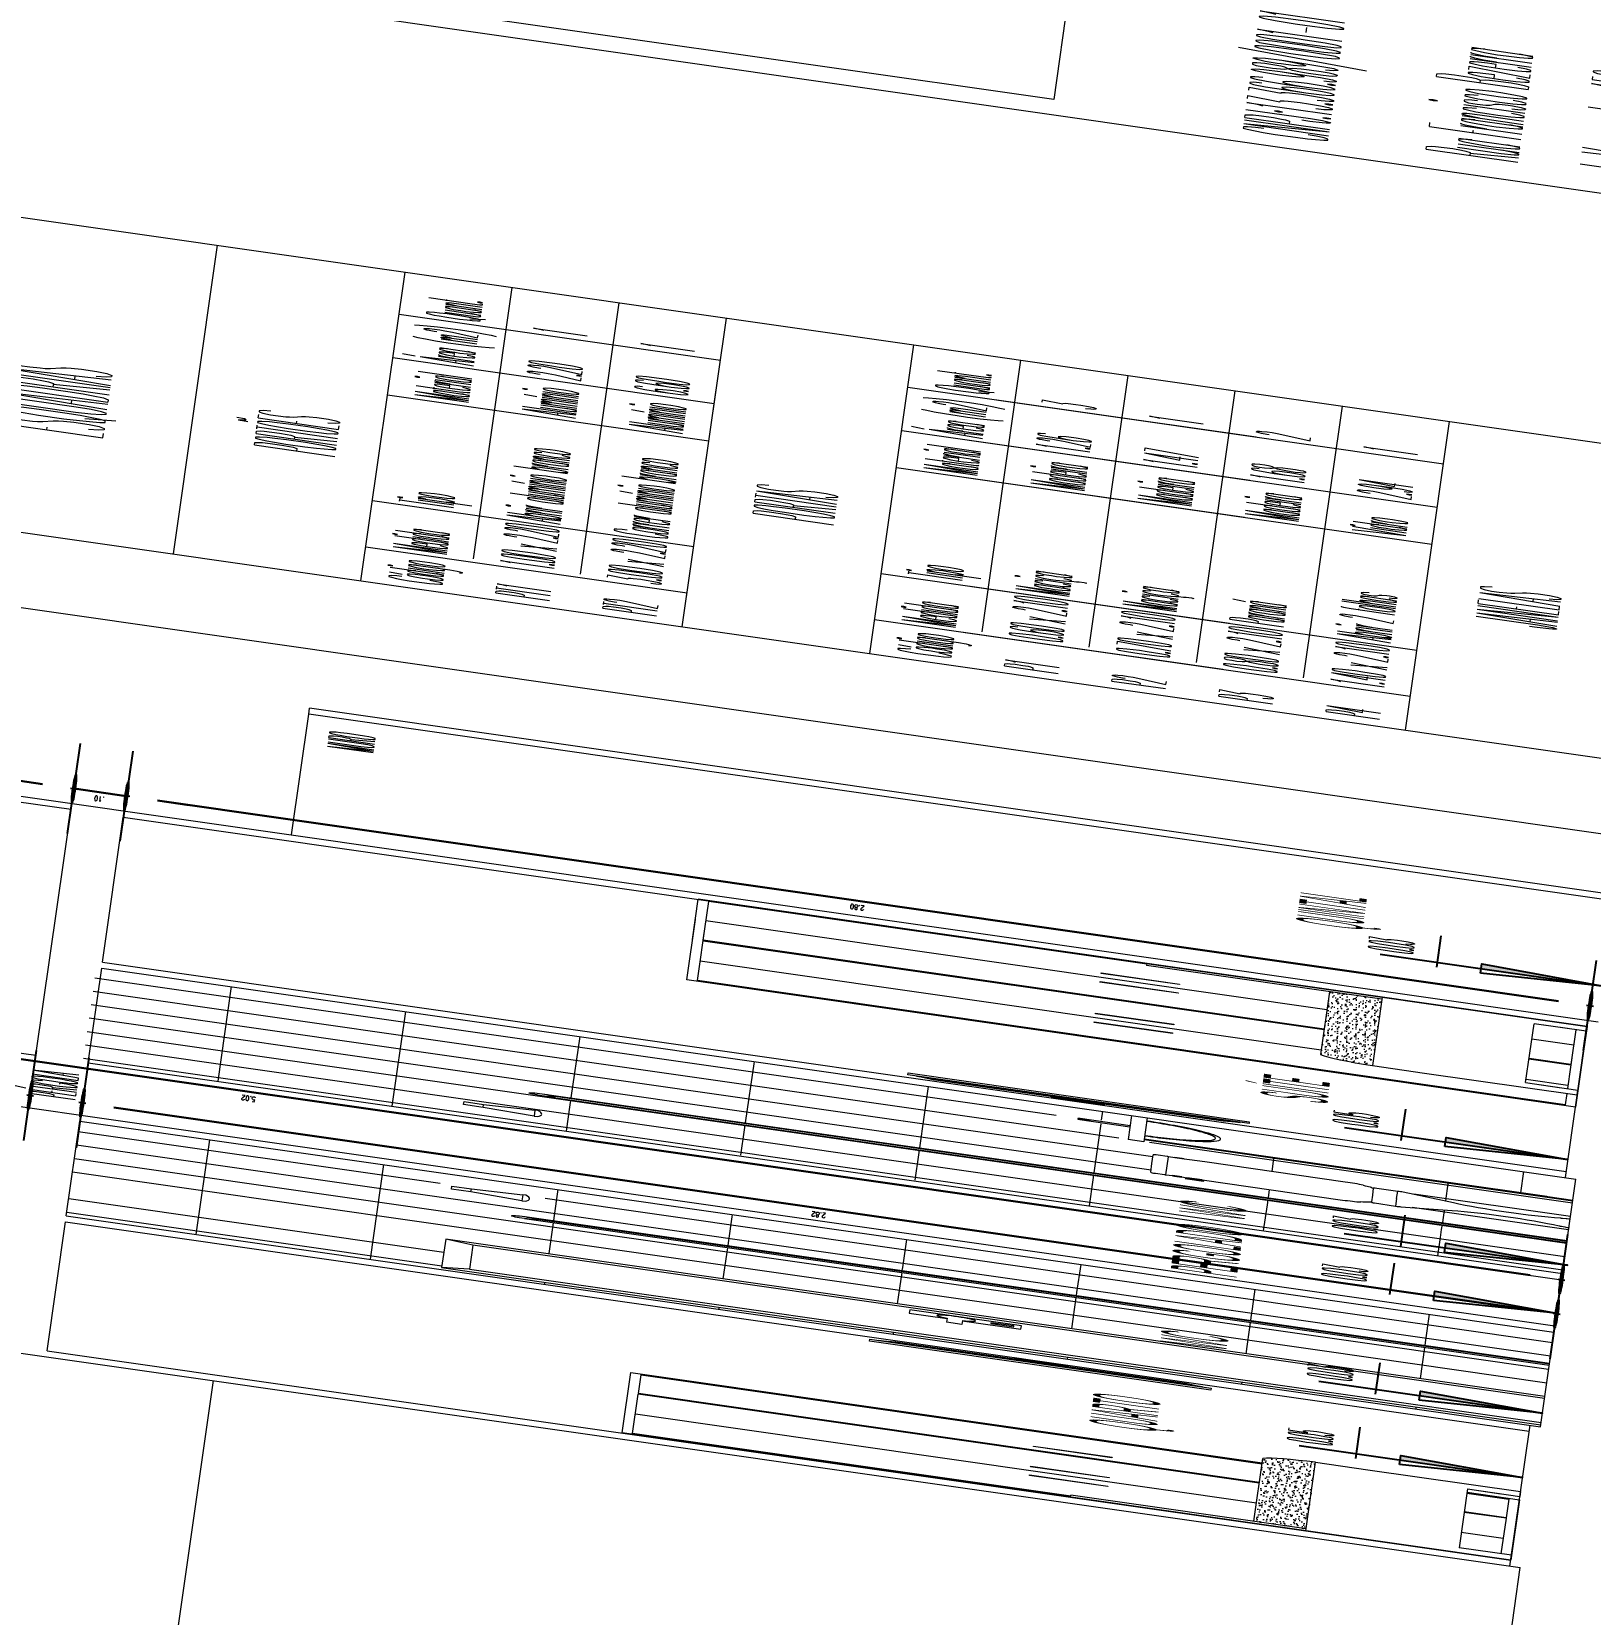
# Model space of a CAD drawing. Header units: millimetres. Extents: x -361192058 to 101130107379, y -14071650034 to 19218552450.
# Drawn here: x -130175.7 to -130000.3, y 45014.9 to 45192.9 of the extents above; entities that cross this region are included whole.
import ezdxf
from ezdxf.enums import TextEntityAlignment as Align

# ---------------------------------------------------------------- set-up
doc = ezdxf.new("R2010")
doc.units = ezdxf.units.MM
doc.header["$LTSCALE"] = 0.5
doc.linetypes.add('HIDDEN2', pattern=[0.1875, 0.125, -0.0625])
for name, color, linetype in [('02', 2, 'Continuous'), ('BANHO', 7, 'Continuous'), ('CERC02', 3, 'Continuous'), ('DIVERSOS', 4, 'Continuous'), ('HACH', 8, 'Continuous'), ('LEGENDAS', 5, 'Continuous'), ('parede', 2, 'Continuous'), ('PISO', 8, 'Continuous'), ('texto pequeno', 3, 'Continuous'), ('TEXTO2', 3, 'Continuous'), ('TXT_0', 7, 'Continuous'), ('TXT_1', 3, 'Continuous')]:
    doc.layers.add(name, color=color, linetype=linetype)
doc.styles.add('ADITIVOCAD', font='ROMANS.shx')
doc.styles.add('ROMAND', font='romand', dxfattribs={"height": 0.3})
doc.styles.add('ROMANS', font='romans', dxfattribs={"height": 0.1})
doc.styles.add('SANSSERIF', font='sas_____.pfb', dxfattribs={"height": 1})
doc.styles.get("Standard").update_dxf_attribs({"font": 'txt.shx', "height": 0.12})
doc.dimstyles.new('ESCALA50', dxfattribs={"dimtxt": 0.1, "dimasz": 0.06, "dimexe": 0.18, "dimexo": 0.06, "dimgap": 0.1, "dimtad": 1, "dimzin": 4, "dimdsep": 46, "dimtxsty": 'Standard', "dimblk1": 'BOLA', "dimblk2": 'BOLA', "dimsah": 1, "dimcen": -0.06, "dimse1": 1, "dimse2": 1, "dimclrd": 7, "dimclrt": 3, "dimadec": 0, "dimazin": 0, "dimtfac": 1, "dimtix": 1, "dimtmove": 0, "dimatfit": 3, "dimldrblk": 'BOLA', "dimfxl": 0, "dimtolj": 1, "dimtzin": 4, "dimarcsym": 0})
picture_1 = doc.add_image_def('image2.jpg', size_in_pixel=(290, 928))
picture_2 = doc.add_image_def('image1.jpg', size_in_pixel=(700, 700))

# ---------------------------------------------------------------- blocks, each defined once
blk = doc.blocks.new('Adc_nivelelev')
blk.add_hatch(color=256).paths.add_polyline_path([(0, 0), (0.1307, 0.2715), (0, 0.2715)])
for p, q in [((0, 0.4955), (0, 0)), ((-0.1376, 0.3683), (0.76, 0.3683))]:
    blk.add_line(p, q)
blk.add_lwpolyline([(-0.1307, 0.2715), (0.1307, 0.2715), (0, 0)], close=True)
at = {"flags": 8}
blk.add_attdef('NIVEL', (0.1106, 0.4235), '', height=0.1, dxfattribs=at)
blk = doc.blocks.new('BOLA')
for p, q in [((0, -1.435), (0, 1.435)), ((-1.435, 0), (1.435, 0))]:
    blk.add_line(p, q)
blk.add_circle((0, 0), 0.452)
blk = doc.blocks.new('*D1857')
at = {"layer": 'Defpoints', "color": 0, "lineweight": 30, "transparency": 16777216}
for p in [(5067.9825, 2358.9643), (5067.9825, 2358.9643), (5067.9825, 2353.9143)]:
    blk.add_point(p, dxfattribs=at)
at = {"layer": 'DIVERSOS', "color": 7, "lineweight": -2, "transparency": 16777216}
blk.add_line((5067.9825, 2353.9743), (5067.9825, 2358.9043), dxfattribs=at)
at = {"layer": 'DIVERSOS', "color": 7, "lineweight": -2, "transparency": 16777216, "xscale": 0.06, "yscale": 0.06, "zscale": 0.06}
for p, rotation in [((5067.9825, 2358.9643), 90), ((5067.9825, 2353.9143), 270)]:
    blk.add_blockref('BOLA', p, dxfattribs=dict(at, rotation=rotation))
at = {"layer": 'DIVERSOS', "color": 3, "lineweight": 18, "transparency": 16777216, "insert": (5067.8225, 2356.4393), "char_height": 0.12, "attachment_point": 5, "rotation": 90}
blk.add_mtext('\\A1;5.05', dxfattribs=at)
blk = doc.blocks.new('*D1858')
at = {"layer": '02', "color": 7, "lineweight": -2, "transparency": 16777216}
blk.add_line((5091.9656, 2354.0243), (5091.9656, 2356.7043), dxfattribs=at)
at = {"layer": 'Defpoints', "color": 0, "lineweight": 30, "transparency": 16777216}
for p in [(5091.5951, 2356.7643), (5091.9656, 2356.7643), (5091.5951, 2353.9643)]:
    blk.add_point(p, dxfattribs=at)
at = {"layer": '02', "color": 7, "lineweight": -2, "transparency": 16777216, "xscale": 0.06, "yscale": 0.06, "zscale": 0.06}
for p, rotation in [((5091.9656, 2356.7643), 90), ((5091.9656, 2353.9643), 270)]:
    blk.add_blockref('BOLA', p, dxfattribs=dict(at, rotation=rotation))
at = {"layer": '02', "color": 3, "transparency": 16777216, "insert": (5091.8056, 2355.3643), "char_height": 0.12, "attachment_point": 5, "rotation": 90}
blk.add_mtext('\\A1;2.80', dxfattribs=at)
blk = doc.blocks.new('*D1859')
at = {"layer": '02', "color": 7, "lineweight": -2, "transparency": 16777216}
for p, q in [((5091.9656, 2356.9243), (5091.9656, 2356.9843)), ((5091.9656, 2356.8643), (5091.9656, 2356.7643)), ((5091.9656, 2356.7043), (5091.9656, 2356.6443))]:
    blk.add_line(p, q, dxfattribs=at)
at = {"layer": 'Defpoints', "color": 0, "lineweight": 30, "transparency": 16777216}
for p in [(5091.4451, 2356.8643), (5091.4451, 2356.7643), (5091.9656, 2356.7643)]:
    blk.add_point(p, dxfattribs=at)
at = {"layer": '02', "color": 7, "lineweight": -2, "transparency": 16777216, "xscale": 0.06, "yscale": 0.06, "zscale": 0.06}
for p, rotation in [((5091.9656, 2356.8643), 270), ((5091.9656, 2356.7643), 90)]:
    blk.add_blockref('BOLA', p, dxfattribs=dict(at, rotation=rotation))
at = {"layer": '02', "color": 3, "transparency": 16777216, "insert": (5091.8056, 2356.8143), "char_height": 0.12, "attachment_point": 5, "rotation": 90}
blk.add_mtext('\\A1;.10', dxfattribs=at)
blk = doc.blocks.new('*D1860')
at = {"layer": '02', "color": 7, "lineweight": -2, "transparency": 16777216}
blk.add_line((5084.348, 2356.9243), (5084.348, 2357.6043), dxfattribs=at)
at = {"layer": 'Defpoints', "color": 0, "lineweight": 30, "transparency": 16777216}
for p in [(5083.8951, 2357.6643), (5084.348, 2357.6643), (5083.8951, 2356.8643)]:
    blk.add_point(p, dxfattribs=at)
at = {"layer": '02', "color": 7, "lineweight": -2, "transparency": 16777216, "xscale": 0.06, "yscale": 0.06, "zscale": 0.06}
for p, rotation in [((5084.348, 2357.6643), 90), ((5084.348, 2356.8643), 270)]:
    blk.add_blockref('BOLA', p, dxfattribs=dict(at, rotation=rotation))
at = {"layer": '02', "color": 3, "transparency": 16777216, "insert": (5084.188, 2357.2643), "char_height": 0.12, "attachment_point": 5, "rotation": 90}
blk.add_mtext('\\A1;.80', dxfattribs=at)
blk = doc.blocks.new('*D1862')
at = {"layer": '02', "color": 7, "lineweight": -2, "transparency": 16777216}
blk.add_line((5084.348, 2354.0043), (5084.348, 2356.7043), dxfattribs=at)
at = {"layer": 'Defpoints', "color": 0, "lineweight": 30, "transparency": 16777216}
for p in [(5084.0451, 2356.7643), (5084.348, 2356.7643), (5084.0451, 2353.9443)]:
    blk.add_point(p, dxfattribs=at)
at = {"layer": '02', "color": 7, "lineweight": -2, "transparency": 16777216, "xscale": 0.06, "yscale": 0.06, "zscale": 0.06}
for p, rotation in [((5084.348, 2356.7643), 90), ((5084.348, 2353.9443), 270)]:
    blk.add_blockref('BOLA', p, dxfattribs=dict(at, rotation=rotation))
at = {"layer": '02', "color": 3, "transparency": 16777216, "insert": (5084.188, 2355.3543), "char_height": 0.12, "attachment_point": 5, "rotation": 90}
blk.add_mtext('\\A1;2.82', dxfattribs=at)
blk = doc.blocks.new('*D1863')
at = {"layer": '02', "color": 7, "lineweight": -2, "transparency": 16777216}
blk.add_line((5085.1951, 2358.9043), (5085.1951, 2354.0043), dxfattribs=at)
at = {"layer": 'Defpoints', "color": 0, "lineweight": 30, "transparency": 16777216}
for p in [(5085.1951, 2358.9643), (5085.1951, 2353.9443), (5085.1951, 2353.9443)]:
    blk.add_point(p, dxfattribs=at)
at = {"layer": '02', "color": 7, "lineweight": -2, "transparency": 16777216, "xscale": 0.06, "yscale": 0.06, "zscale": 0.06}
for p, rotation in [((5085.1951, 2358.9643), 90), ((5085.1951, 2353.9443), 270)]:
    blk.add_blockref('BOLA', p, dxfattribs=dict(at, rotation=rotation))
at = {"layer": '02', "color": 3, "transparency": 16777216, "insert": (5085.0351, 2356.4543), "char_height": 0.12, "attachment_point": 5, "rotation": 90}
blk.add_mtext('\\A1;5.02', dxfattribs=at)
blk = doc.blocks.new('APROVADO QUADRA 21.2 MBVII')
at = {"layer": 'BANHO', "lineweight": 18}
h = blk.add_hatch(dxfattribs=at)
h.set_pattern_fill('AR-SAND', color=256, scale=0.0035, style=0)
h.set_pattern_definition([(142.5, (6547.17054, 1087.18974), (0.00560011, 0.171294633), [0, -0.135128, 0, -0.15113, 0, -0.1444625]), (172.5, (6547.17054, 1087.18974), (-0.15733315, 0.250888785), [0, -0.072898, 0, -0.121793, 0, -0.0466725]), (212.5, (6547.27989, 1087.18974), (-0.27684733, 0.000503015), [0, -0.04445, 0, -0.16002, 0, -0.208915]), (222.5, (6547.27989, 1087.18974), (-0.267244758, 0.078025263), [0, -0.022225, 0, -0.104902, 0, -0.120015])])
h.paths.add_polyline_path([(5078.2451, 2354.4562), (5079.8072, 2354.4562, -0.256701), (5079.8951, 2354.3562), (5078.2451, 2354.3562)])
h = blk.add_hatch(dxfattribs=at)
h.set_pattern_fill('AR-SAND', color=256, scale=0.0035, style=0)
h.set_pattern_definition([(37.5, (3622.46963, 1087.18974), (-0.00560011, 0.171294633), [0, -0.135128, 0, -0.15113, 0, -0.1444625]), (7.5, (3622.46963, 1087.18974), (0.15733315, 0.250888785), [0, -0.072898, 0, -0.121793, 0, -0.0466725]), (327.5, (3622.36028, 1087.18974), (0.27684733, 0.000503015), [0, -0.04445, 0, -0.16002, 0, -0.208915]), (317.5, (3622.36028, 1087.18974), (0.267244758, 0.078025263), [0, -0.022225, 0, -0.104902, 0, -0.120015])])
h.paths.add_polyline_path([(5091.3951, 2354.4562), (5089.833, 2354.4562, 0.256701), (5089.7451, 2354.3562), (5091.3951, 2354.3562)])
at = {"lineweight": 18}
for p, q in [((5098.945, 2356.1773), (5105.6857, 2356.1773)), ((5081.5926, 2356.0468), (5081.5926, 2353.9443)), ((5082.2976, 2356.0468), (5081.5926, 2356.0468)), ((5081.6451, 2355.9943), (5081.5926, 2356.0468)), ((5082.2451, 2355.9943), (5082.2976, 2356.0468)), ((5082.2976, 2353.9443), (5082.2976, 2356.0468)), ((5081.6451, 2355.9943), (5081.6451, 2353.9443)), ((5082.2451, 2355.9943), (5081.6451, 2355.9943)), ((5082.2451, 2353.9443), (5082.2451, 2355.9943)), ((5098.945, 2355.9723), (5105.6857, 2355.9723)), ((5083.0701, 2355.9048), (5083.0701, 2353.9443)), ((5083.1201, 2355.9048), (5083.1201, 2353.9443)), ((5086.1201, 2355.9048), (5086.1201, 2353.9443)), ((5086.1701, 2355.9048), (5086.1701, 2353.9443)), ((5083.0951, 2353.9443), (5083.0951, 2355.88)), ((5086.1451, 2353.9443), (5086.1451, 2355.88)), ((5081.2869, 2354.5722), (5081.2869, 2355.2248)), ((5081.2869, 2355.2248), (5081.3363, 2355.2248)), ((5081.3363, 2355.2248), (5081.3363, 2354.5722)), ((5087.9039, 2354.5718), (5087.9039, 2355.2244)), ((5087.9039, 2355.2244), (5087.9533, 2355.2244)), ((5087.9533, 2355.2244), (5087.9533, 2354.5718)), ((5081.3363, 2354.5887), (5081.3363, 2355.2078)), ((5081.3363, 2355.2078), (5081.3674, 2355.1754)), ((5087.8727, 2355.1754), (5087.9039, 2355.2078)), ((5087.9039, 2355.2078), (5087.9039, 2354.5887)), ((5098.945, 2355.2039), (5105.6857, 2355.2039)), ((5081.3674, 2355.1754), (5081.3674, 2354.6212)), ((5087.8727, 2354.6212), (5087.8727, 2355.1754)), ((5082.1196, 2355.0856), (5082.0192, 2355.0856)), ((5082.0192, 2355.0565), (5082.0192, 2355.0856)), ((5082.1174, 2355.0565), (5082.0192, 2355.0565)), ((5098.945, 2354.999), (5105.6857, 2354.999)), ((5081.3674, 2354.8481), (5081.3674, 2354.9485)), ((5081.3674, 2354.9485), (5081.3951, 2354.9485)), ((5081.3951, 2354.9485), (5081.3951, 2354.8481)), ((5087.8451, 2354.8481), (5087.8451, 2354.9485)), ((5087.8451, 2354.9485), (5087.8727, 2354.9485)), ((5087.8727, 2354.9485), (5087.8727, 2354.8481)), ((5081.3951, 2354.8481), (5081.3674, 2354.8481)), ((5087.8727, 2354.8481), (5087.8451, 2354.8481)), ((5098.945, 2354.7941), (5105.6857, 2354.7941)), ((5081.3674, 2354.6212), (5081.3363, 2354.5887)), ((5087.9039, 2354.5887), (5087.8727, 2354.6212)), ((5098.945, 2354.5891), (5105.6857, 2354.5891)), ((5081.3363, 2354.5722), (5081.2869, 2354.5722)), ((5087.9533, 2354.5718), (5087.9039, 2354.5718))]:
    blk.add_line(p, q, dxfattribs=at)
blk.add_lwpolyline([(5082.1099, 2355.0565), (5082.1099, 2354.9443), (5082.1959, 2354.9443), (5082.1959, 2355.1581), (5082.1099, 2355.1581), (5082.1099, 2355.0856)], dxfattribs=at)
blk.add_lwpolyline([(5082.1436, 2354.9585), (5082.1628, 2354.9585), (5082.1628, 2355.0022), (5082.1436, 2355.0022)], close=True, dxfattribs=at)
for centre in [(5083.0951, 2355.9048), (5086.1451, 2355.9048)]:
    blk.add_circle(centre, 0.0249, dxfattribs=at)
blk.add_arc((5082.1523, 2355.0686), 0.0369, 199.161, 152.4759, dxfattribs=at)
at = {"layer": '02', "lineweight": 18}
blk.add_line((5111.7738, 2371.8085), (5111.7738, 2351.2457), dxfattribs=at)
blk.add_lwpolyline([(5065.1988, 2351.2457), (5096.1775, 2351.2457), (5096.1775, 2360.493), (5065.1988, 2360.493)], close=True, dxfattribs=at)
at = {"layer": 'BANHO', "lineweight": 18}
for p, q in [((5083.5328, 2356.0121), (5083.5328, 2356.0493)), ((5083.5328, 2356.0493), (5083.6073, 2356.0493)), ((5083.6073, 2356.0493), (5083.6073, 2356.0121)), ((5085.6328, 2356.0121), (5085.6328, 2356.0493)), ((5085.6328, 2356.0493), (5085.7073, 2356.0493)), ((5085.7073, 2356.0493), (5085.7073, 2356.0121)), ((5083.4956, 2355.9142), (5083.5328, 2356.0121)), ((5083.5328, 2356.0121), (5083.6073, 2356.0121)), ((5083.6073, 2356.0121), (5083.6446, 2355.9142)), ((5085.5956, 2355.9142), (5085.6328, 2356.0121)), ((5085.6328, 2356.0121), (5085.7073, 2356.0121)), ((5085.7073, 2356.0121), (5085.7446, 2355.9142)), ((5083.6446, 2355.9142), (5083.4956, 2355.9142)), ((5083.4956, 2355.9142), (5083.4956, 2355.9083)), ((5083.6446, 2355.9083), (5083.6446, 2355.9142)), ((5085.7446, 2355.9142), (5085.5956, 2355.9142)), ((5085.5956, 2355.9142), (5085.5956, 2355.9083)), ((5085.7446, 2355.9083), (5085.7446, 2355.9142)), ((5078.1951, 2353.9643), (5078.1951, 2355.6643)), ((5078.1951, 2355.6643), (5079.6951, 2355.6643)), ((5079.6951, 2355.6643), (5079.6951, 2354.4562)), ((5089.4451, 2353.9643), (5089.4451, 2355.6643)), ((5089.4451, 2355.6643), (5090.9451, 2355.6643)), ((5090.4451, 2355.6643), (5091.4451, 2355.6643)), ((5091.4451, 2353.9643), (5091.4451, 2355.6643)), ((5078.2151, 2354.8062), (5078.2151, 2355.6443)), ((5078.2151, 2355.6443), (5079.1951, 2355.6443)), ((5078.6951, 2354.4562), (5078.6951, 2355.6443)), ((5079.1951, 2354.4562), (5079.1951, 2355.6443)), ((5079.2101, 2355.6443), (5079.6751, 2355.6443)), ((5079.2101, 2354.4562), (5079.2101, 2355.6443)), ((5079.6751, 2355.6443), (5079.6751, 2354.4562)), ((5089.4651, 2353.9843), (5089.4651, 2355.6443)), ((5089.4651, 2355.6443), (5090.9251, 2355.6443)), ((5089.9451, 2354.4562), (5089.9451, 2355.6443)), ((5090.4451, 2354.4562), (5090.4451, 2355.6443)), ((5090.4651, 2354.4562), (5090.4651, 2355.6443)), ((5090.4651, 2355.6443), (5091.4251, 2355.6443)), ((5090.9451, 2354.4562), (5090.9451, 2355.6443)), ((5091.4251, 2354.8062), (5091.4251, 2355.6443)), ((5078.5801, 2354.7393), (5078.5801, 2354.8893)), ((5078.5801, 2354.8893), (5078.5951, 2354.8893)), ((5078.5951, 2354.8893), (5078.5951, 2354.7393)), ((5078.7951, 2354.7393), (5078.7951, 2354.8893)), ((5078.7951, 2354.8893), (5078.8101, 2354.8893)), ((5078.8101, 2354.8893), (5078.8101, 2354.7393)), ((5079.2951, 2354.7393), (5079.2951, 2354.8893)), ((5079.2951, 2354.8893), (5079.3101, 2354.8893)), ((5079.3101, 2354.8893), (5079.3101, 2354.7393)), ((5087.4154, 2354.8899), (5087.4154, 2354.7943)), ((5087.4358, 2354.8939), (5087.4198, 2354.8939)), ((5087.4403, 2354.7943), (5087.4403, 2354.8899)), ((5089.8301, 2354.7393), (5089.8301, 2354.8893)), ((5089.8301, 2354.8893), (5089.8451, 2354.8893)), ((5089.8451, 2354.8893), (5089.8451, 2354.7393)), ((5090.0451, 2354.7393), (5090.0451, 2354.8893)), ((5090.0451, 2354.8893), (5090.0601, 2354.8893)), ((5090.0601, 2354.8893), (5090.0601, 2354.7393)), ((5090.8301, 2354.7393), (5090.8301, 2354.8893)), ((5090.8301, 2354.8893), (5090.8451, 2354.8893)), ((5090.8451, 2354.8893), (5090.8451, 2354.7393)), ((5091.0451, 2354.7393), (5091.0451, 2354.8893)), ((5091.0451, 2354.8893), (5091.0601, 2354.8893)), ((5091.0601, 2354.8893), (5091.0601, 2354.7393)), ((5078.1951, 2354.3562), (5078.1951, 2354.8062)), ((5078.1951, 2354.8062), (5078.2451, 2354.8062)), ((5078.2451, 2354.3562), (5078.2451, 2354.8062)), ((5087.0951, 2354.7643), (5087.0951, 2354.7943)), ((5087.6951, 2354.7943), (5087.0951, 2354.7943)), ((5087.4154, 2354.7943), (5087.4403, 2354.7943)), ((5091.3951, 2354.3562), (5091.3951, 2354.8062)), ((5091.4451, 2354.8062), (5091.3951, 2354.8062)), ((5091.4451, 2354.3562), (5091.4451, 2354.8062)), ((5087.6951, 2354.7643), (5087.0951, 2354.7643)), ((5087.1451, 2353.9443), (5087.1451, 2354.7643)), ((5087.1651, 2353.9943), (5087.1651, 2354.7643)), ((5078.5951, 2354.7393), (5078.5801, 2354.7393)), ((5078.8101, 2354.7393), (5078.7951, 2354.7393)), ((5079.3101, 2354.7393), (5079.2951, 2354.7393)), ((5089.8451, 2354.7393), (5089.8301, 2354.7393)), ((5090.0601, 2354.7393), (5090.0451, 2354.7393)), ((5090.8451, 2354.7393), (5090.8301, 2354.7393)), ((5091.0601, 2354.7393), (5091.0451, 2354.7393)), ((5078.2451, 2354.4562), (5079.8072, 2354.4562)), ((5091.3951, 2354.4562), (5089.833, 2354.4562)), ((5078.1951, 2353.9643), (5078.1951, 2354.3562)), ((5078.1951, 2354.3562), (5079.8951, 2354.3562)), ((5079.8951, 2354.3562), (5079.8951, 2354.2562)), ((5091.4451, 2354.3562), (5089.7451, 2354.3562)), ((5089.7451, 2354.3562), (5089.7451, 2354.2562)), ((5091.4451, 2353.9643), (5091.4451, 2354.3562)), ((5079.8951, 2354.2562), (5079.8951, 2353.9643)), ((5089.7451, 2354.2562), (5089.7451, 2353.9643)), ((5078.3151, 2353.9643), (5078.3151, 2354.0643)), ((5078.3151, 2354.0004), (5078.3151, 2354.0643)), ((5079.7751, 2354.0643), (5078.3151, 2354.0643)), ((5078.6951, 2353.9843), (5078.6951, 2354.0643)), ((5079.1951, 2353.9843), (5079.1951, 2354.0643)), ((5079.2101, 2353.9843), (5079.2101, 2354.0643)), ((5079.6751, 2354.0643), (5079.6751, 2353.9843)), ((5079.6951, 2354.0643), (5079.6951, 2353.9643)), ((5079.7751, 2354.0643), (5079.7751, 2354.0004)), ((5079.7751, 2354.0643), (5079.7751, 2353.9643)), ((5087.6951, 2354.0443), (5087.1651, 2354.0443)), ((5087.1651, 2353.9443), (5087.1651, 2354.0443)), ((5089.8651, 2354.0643), (5089.8651, 2354.0004)), ((5089.8651, 2354.0643), (5089.8651, 2353.9643)), ((5089.8651, 2354.0643), (5091.3251, 2354.0643)), ((5089.9451, 2353.9843), (5089.9451, 2354.0643)), ((5090.4451, 2353.9843), (5090.4451, 2354.0643)), ((5090.4651, 2353.9843), (5090.4651, 2354.0643)), ((5090.9451, 2353.9843), (5090.9451, 2354.0643)), ((5091.3251, 2353.9643), (5091.3251, 2354.0643)), ((5091.3251, 2354.0004), (5091.3251, 2354.0643)), ((5079.1951, 2353.9843), (5078.3151, 2353.9843)), ((5079.6751, 2353.9843), (5079.2101, 2353.9843)), ((5089.7451, 2353.9843), (5089.4651, 2353.9843)), ((5090.9251, 2353.9843), (5089.8651, 2353.9843)), ((5091.3251, 2353.9843), (5090.4651, 2353.9843)), ((5079.6951, 2353.9643), (5078.1951, 2353.9643)), ((5078.3151, 2353.9643), (5078.1951, 2353.9643)), ((5079.8951, 2353.9643), (5079.7751, 2353.9643)), ((5079.8951, 2353.9643), (5079.8951, 2353.9643)), ((5090.9451, 2353.9643), (5089.4451, 2353.9643)), ((5089.7451, 2353.9643), (5089.8651, 2353.9643)), ((5089.7451, 2353.9643), (5089.7451, 2353.9643)), ((5091.4451, 2353.9643), (5090.4451, 2353.9643)), ((5091.3251, 2353.9643), (5091.4451, 2353.9643)), ((5086.3065, 2353.9443), (5086.5083, 2353.9443))]:
    blk.add_line(p, q, dxfattribs=at)
blk.add_lwpolyline([(5087.4255, 2354.8735), (5087.4302, 2354.8735), (5087.4302, 2354.8698), (5087.4255, 2354.8698)], close=True, dxfattribs=at)
for points in [[(5087.2457, 2354.7643, 0.121669), (5087.2588, 2354.7112, 0.105266), (5087.2991, 2354.6629, 0.088159), (5087.3563, 2354.6323, 0.078977), (5087.4278, 2354.6209, 0.078977), (5087.4993, 2354.6323, 0.088159), (5087.5566, 2354.6629, 0.105266), (5087.5968, 2354.7112, 0.121669), (5087.6099, 2354.7643, 0.121669)], [(5087.2557, 2354.7643, 0.121669), (5087.2677, 2354.7159, 0.105266), (5087.3053, 2354.6707, 0.088159), (5087.3594, 2354.6418, 0.078977), (5087.4278, 2354.6309, 0.078977), (5087.4962, 2354.6418, 0.088159), (5087.5504, 2354.6707, 0.105266), (5087.5879, 2354.7159, 0.121669), (5087.5999, 2354.7643, 0.121669)]]:
    blk.add_lwpolyline(points, format="xyb", dxfattribs=at)
for points in [[(5086.3796, 2354.7431), (5086.3796, 2354.7431), (5086.376, 2354.7424), (5086.3732, 2354.7403), (5086.371, 2354.7374), (5086.3703, 2354.7338), (5086.3703, 2354.7166), (5086.3703, 2354.7166), (5086.3703, 2354.7159), (5086.371, 2354.7152), (5086.371, 2354.7145), (5086.3717, 2354.7138), (5086.3717, 2354.7016), (5086.3689, 2354.7016), (5086.3689, 2354.7016), (5086.3667, 2354.6973), (5086.366, 2354.693), (5086.3667, 2354.688), (5086.3689, 2354.6837), (5086.3717, 2354.6837), (5086.3717, 2354.6737), (5086.3589, 2354.6737), (5086.3589, 2354.6766), (5086.3445, 2354.6766), (5086.3445, 2354.6415), (5086.3589, 2354.6415), (5086.3589, 2354.6443), (5086.3717, 2354.6443), (5086.3717, 2354.3759), (5086.3717, 2354.3759), (5086.3725, 2354.3709), (5086.3732, 2354.3666), (5086.3746, 2354.3616), (5086.3768, 2354.3573), (5086.3789, 2354.353), (5086.3811, 2354.3487), (5086.3839, 2354.3451), (5086.3868, 2354.3415)], [(5086.3796, 2354.7431), (5086.5951, 2354.7431), (5086.8106, 2354.7431)], [(5086.8041, 2354.3415), (5086.8041, 2354.3415), (5086.807, 2354.3451), (5086.8098, 2354.3487), (5086.812, 2354.353), (5086.8141, 2354.3573), (5086.8156, 2354.3616), (5086.817, 2354.3666), (5086.8177, 2354.3709), (5086.8184, 2354.3759), (5086.8184, 2354.6443), (5086.8184, 2354.6737), (5086.8184, 2354.6837), (5086.822, 2354.6837), (5086.822, 2354.6837), (5086.8242, 2354.688), (5086.8249, 2354.693), (5086.8242, 2354.6973), (5086.822, 2354.7016), (5086.8184, 2354.7016), (5086.8184, 2354.7138), (5086.8184, 2354.7138), (5086.8191, 2354.7145), (5086.8199, 2354.7152), (5086.8206, 2354.7159), (5086.8206, 2354.7166), (5086.8206, 2354.7338), (5086.8206, 2354.7338), (5086.8199, 2354.7374), (5086.8177, 2354.7403), (5086.8148, 2354.7424), (5086.8106, 2354.7431)], [(5086.3717, 2354.7138), (5086.3717, 2354.7138), (5086.3725, 2354.7138), (5086.3725, 2354.7138), (5086.3725, 2354.7138), (5086.3732, 2354.7138), (5086.5951, 2354.7138), (5086.8177, 2354.7138), (5086.8177, 2354.7138), (5086.8177, 2354.7138), (5086.8184, 2354.7138), (5086.8184, 2354.7138), (5086.8184, 2354.7138)], [(5086.3589, 2354.6443), (5086.3589, 2354.6737)], [(5086.3689, 2354.6837), (5086.3689, 2354.7016)], [(5086.3717, 2354.6837), (5086.3717, 2354.7016)], [(5086.3717, 2354.6443), (5086.3717, 2354.6737)], [(5086.8184, 2354.6837), (5086.8184, 2354.7016)], [(5086.822, 2354.6837), (5086.822, 2354.7016)], [(5086.8041, 2354.3415), (5086.8041, 2354.3415), (5086.7998, 2354.3372), (5086.7955, 2354.3337), (5086.7905, 2354.3308), (5086.7855, 2354.3279), (5086.7805, 2354.3258), (5086.7755, 2354.3236), (5086.7697, 2354.3222), (5086.764, 2354.3215), (5086.5951, 2354.3215), (5086.4269, 2354.3215), (5086.4269, 2354.3215), (5086.4211, 2354.3222), (5086.4154, 2354.3236), (5086.4097, 2354.3258), (5086.4047, 2354.3279), (5086.3997, 2354.3308), (5086.3954, 2354.3337), (5086.3911, 2354.3372), (5086.3868, 2354.3415)], [(5086.4269, 2354.3215), (5086.4183, 2354.3215), (5086.4183, 2354.3215), (5086.4154, 2354.3208), (5086.414, 2354.3194), (5086.4118, 2354.3179), (5086.4111, 2354.3151), (5086.4075, 2354.275), (5086.4075, 2354.275), (5086.4075, 2354.2721), (5086.4083, 2354.27), (5086.409, 2354.2671), (5086.4097, 2354.2649), (5086.4963, 2354.1676), (5086.4963, 2354.1676), (5086.5063, 2354.1569), (5086.5149, 2354.1447), (5086.5221, 2354.1325), (5086.5278, 2354.1196), (5086.5328, 2354.1067), (5086.5357, 2354.0931), (5086.5378, 2354.0795), (5086.5385, 2354.0659), (5086.5378, 2354.0516), (5086.5364, 2354.038), (5086.5328, 2354.0244), (5086.5285, 2354.0115), (5086.5228, 2353.9987), (5086.5156, 2353.9858), (5086.5078, 2353.9743), (5086.4977, 2353.9629), (5086.4977, 2353.9629), (5086.497, 2353.9622), (5086.4963, 2353.9614), (5086.4949, 2353.96), (5086.4942, 2353.9586), (5086.4899, 2353.9521), (5086.4899, 2353.9521), (5086.4884, 2353.95), (5086.4891, 2353.9471), (5086.4913, 2353.945), (5086.4934, 2353.9443), (5086.4942, 2353.9443)], [(5086.764, 2354.3215), (5086.7726, 2354.3215), (5086.7726, 2354.3215), (5086.7755, 2354.3208), (5086.7776, 2354.3194), (5086.7791, 2354.3179), (5086.7798, 2354.3151), (5086.7826, 2354.275), (5086.7826, 2354.275), (5086.7826, 2354.2721), (5086.7826, 2354.27), (5086.7819, 2354.2671), (5086.7812, 2354.2649), (5086.6946, 2354.1676), (5086.6946, 2354.1676), (5086.6846, 2354.1569), (5086.676, 2354.1447), (5086.6688, 2354.1325), (5086.6631, 2354.1196), (5086.6581, 2354.1067), (5086.6552, 2354.0931), (5086.6531, 2354.0795), (5086.6524, 2354.0659), (5086.6524, 2354.0516), (5086.6545, 2354.038), (5086.6574, 2354.0244), (5086.6617, 2354.0115), (5086.6674, 2353.9987), (5086.6745, 2353.9858), (5086.6831, 2353.9743), (5086.6924, 2353.9629), (5086.6924, 2353.9629), (5086.6932, 2353.9622), (5086.6946, 2353.9614), (5086.6953, 2353.96), (5086.696, 2353.9586), (5086.701, 2353.9521), (5086.701, 2353.9521), (5086.7017, 2353.95), (5086.701, 2353.9471), (5086.6996, 2353.945), (5086.6967, 2353.9443), (5086.696, 2353.9443)], [(5086.5951, 2354.275), (5086.4075, 2354.275)], [(5086.5951, 2354.275), (5086.7826, 2354.275)]]:
    blk.add_lwpolyline(points, dxfattribs=at)
blk.add_circle((5087.4278, 2354.8814), 0.00798, dxfattribs=at)
for centre, radius, start, end in [((5083.5701, 2356.2522), 0.3519, 257.7761, 282.2239), ((5085.6701, 2356.2522), 0.3519, 257.7761, 282.2239), ((5087.4208, 2354.8883), 0.00566, 100.0244, 163.2357), ((5087.4348, 2354.8883), 0.00566, 16.7643, 79.9756), ((5079.7602, 2354.3262), 0.1382, 12.5281, 70.1161), ((5089.88, 2354.3262), 0.1382, 109.8839, 167.4719)]:
    blk.add_arc(centre, radius, start, end, dxfattribs=at)
at = {"layer": 'CERC02', "lineweight": 18}
for p, q in [((5098.0228, 2357.2531), (5098.0228, 2352.7961)), ((5098.0228, 2357.2531), (5098.0228, 2352.5912)), ((5105.6857, 2357.2531), (5105.6857, 2352.7961)), ((5105.6857, 2357.2531), (5105.6857, 2352.5912)), ((5098.0228, 2356.7408), (5105.6857, 2356.7408)), ((5098.0228, 2356.3822), (5105.6857, 2356.3822)), ((5098.0228, 2355.7674), (5105.6857, 2355.7674)), ((5098.0228, 2355.4088), (5105.6857, 2355.4088)), ((5098.0228, 2354.3842), (5105.6857, 2354.3842)), ((5098.0228, 2354.3842), (5105.6857, 2354.3842))]:
    blk.add_line(p, q, dxfattribs=at)
at = {"layer": 'DIVERSOS', "lineweight": 18}
blk.add_line((5087.4278, 2354.7943), (5087.4378, 2354.7943), dxfattribs=at)
at = {"layer": 'HACH', "lineweight": 18}
for p, q in [((5085.1951, 2356.7643), (5084.0451, 2356.7643)), ((5070.2451, 2356.4443), (5078.0451, 2356.4443)), ((5091.5951, 2356.4443), (5094.5951, 2356.4443))]:
    blk.add_line(p, q, dxfattribs=at)
at = {"layer": 'LEGENDAS', "lineweight": 18}
blk.add_line((5098.0228, 2355.7674), (5104.7636, 2355.7674), dxfattribs=at)
at = {"layer": 'parede', "lineweight": 18}
for p, q in [((5084.0451, 2358.9643), (5084.0451, 2356.7643)), ((5085.1951, 2358.9643), (5085.1951, 2356.7643)), ((5085.3451, 2358.9643), (5085.3451, 2356.8643)), ((5091.4451, 2356.8643), (5091.4451, 2357.1764)), ((5091.5951, 2357.1389), (5091.5951, 2353.9443)), ((5078.0451, 2357.0263), (5078.0451, 2353.9443)), ((5085.3451, 2356.8643), (5091.4451, 2356.8643)), ((5078.1951, 2356.7643), (5078.1951, 2353.9643)), ((5078.1951, 2356.7643), (5081.3951, 2356.7643)), ((5081.3951, 2356.7643), (5081.3951, 2353.9643)), ((5081.5451, 2356.7643), (5081.5451, 2353.9443)), ((5081.5451, 2356.7643), (5083.8951, 2356.7643)), ((5083.8951, 2356.7643), (5083.8951, 2353.9443)), ((5084.0451, 2356.7643), (5084.0451, 2353.9443)), ((5085.1951, 2356.7643), (5085.1951, 2353.9443)), ((5085.3451, 2356.7643), (5085.3451, 2353.9443)), ((5085.3451, 2356.7643), (5087.6951, 2356.7643)), ((5087.6951, 2356.7643), (5087.6951, 2353.9443)), ((5087.8451, 2356.7643), (5087.8451, 2353.9643)), ((5087.8451, 2356.7643), (5091.4451, 2356.7643)), ((5091.4451, 2356.7643), (5091.4451, 2353.9643)), ((5094.5951, 2353.9443), (5094.5951, 2356.4443)), ((5094.5951, 2356.4443), (5094.7451, 2356.4443)), ((5094.7451, 2353.9443), (5094.7451, 2356.4443)), ((5078.0451, 2353.9643), (5081.5451, 2353.9643)), ((5087.6951, 2353.9643), (5091.5951, 2353.9643)), ((5070.0951, 2353.9443), (5078.0451, 2353.9443)), ((5081.5451, 2353.9443), (5087.6951, 2353.9443))]:
    blk.add_line(p, q, dxfattribs=at)
at = {"layer": 'PISO', "lineweight": 18}
for p, q in [((5085.4288, 2355.7093), (5085.4288, 2356.7743)), ((5085.7622, 2353.9443), (5085.7622, 2356.7743)), ((5086.0956, 2355.5918), (5086.0956, 2356.7743)), ((5086.429, 2356.0968), (5086.429, 2356.7743)), ((5086.7623, 2355.5603), (5086.7623, 2356.7743)), ((5087.0957, 2356.0968), (5087.0957, 2356.7743)), ((5087.4291, 2354.9353), (5087.4291, 2356.7743)), ((5081.6288, 2356.0468), (5081.6288, 2356.7643)), ((5081.9622, 2356.0468), (5081.9622, 2356.7643)), ((5082.629, 2356.0968), (5082.629, 2356.7643)), ((5082.9623, 2355.5603), (5082.9623, 2356.7643)), ((5083.2957, 2356.0968), (5083.2957, 2356.7643)), ((5083.6291, 2356.0723), (5083.6291, 2356.7643)), ((5081.5451, 2356.5159), (5083.8951, 2356.5159)), ((5085.3451, 2356.5159), (5087.6951, 2356.5159)), ((5081.5451, 2356.1826), (5083.8951, 2356.1826)), ((5085.3451, 2356.1826), (5087.6951, 2356.1826)), ((5082.629, 2354.3741), (5082.629, 2356.0968)), ((5083.2957, 2354.5777), (5083.2957, 2356.0968)), ((5086.429, 2354.7431), (5086.429, 2356.0968)), ((5087.0957, 2354.8122), (5087.0957, 2356.0968)), ((5083.6291, 2353.9443), (5083.6291, 2355.8713)), ((5081.5451, 2355.8492), (5081.5926, 2355.8492)), ((5082.2956, 2355.8492), (5082.3101, 2355.8492)), ((5082.3101, 2355.8492), (5083.0701, 2355.8492)), ((5083.1201, 2355.8492), (5083.1951, 2355.8492)), ((5083.1951, 2355.8492), (5083.8951, 2355.8492)), ((5085.3451, 2355.8492), (5085.9951, 2355.8492)), ((5085.9951, 2355.8492), (5086.1101, 2355.8492)), ((5086.1101, 2355.8492), (5086.1201, 2355.8492)), ((5086.1701, 2355.8492), (5087.6951, 2355.8492)), ((5085.4288, 2353.9443), (5085.4288, 2355.7093)), ((5086.0956, 2354.3741), (5086.0956, 2355.5918)), ((5082.9623, 2354.2868), (5082.9623, 2355.5603)), ((5086.7623, 2354.7431), (5086.7623, 2355.5603)), ((5081.5451, 2355.5158), (5081.5648, 2355.5158)), ((5081.5648, 2355.5158), (5081.5926, 2355.5158)), ((5082.2956, 2355.5158), (5083.0701, 2355.5158)), ((5083.1201, 2355.5158), (5083.1951, 2355.5158)), ((5083.1951, 2355.5158), (5083.8951, 2355.5158)), ((5085.3648, 2355.5158), (5085.9951, 2355.5158)), ((5085.9951, 2355.5158), (5086.1201, 2355.5158)), ((5086.1701, 2355.5158), (5087.6951, 2355.5158)), ((5081.5451, 2355.1824), (5081.5648, 2355.1824)), ((5081.5648, 2355.1824), (5081.5926, 2355.1824)), ((5082.2956, 2355.1824), (5083.0701, 2355.1824)), ((5083.1201, 2355.1824), (5083.1951, 2355.1824)), ((5083.1951, 2355.1824), (5083.8951, 2355.1824)), ((5085.3648, 2355.1824), (5085.9951, 2355.1824)), ((5085.9951, 2355.1824), (5086.1201, 2355.1824)), ((5086.1701, 2355.1824), (5087.6951, 2355.1824)), ((5081.5451, 2354.8491), (5081.5926, 2354.8491)), ((5082.2956, 2354.8491), (5083.0701, 2354.8491)), ((5083.1201, 2354.8491), (5083.1951, 2354.8491)), ((5083.1951, 2354.8491), (5083.8951, 2354.8491)), ((5085.3451, 2354.8491), (5085.9951, 2354.8491)), ((5085.9951, 2354.8491), (5086.1201, 2354.8491)), ((5086.1701, 2354.8491), (5087.3833, 2354.8491)), ((5087.4766, 2354.8491), (5087.6951, 2354.8491)), ((5087.0957, 2354.5777), (5087.0957, 2354.7531)), ((5083.2957, 2353.9443), (5083.2957, 2354.5777)), ((5087.0957, 2353.9443), (5087.0957, 2354.5777)), ((5081.5451, 2354.5157), (5081.5926, 2354.5157)), ((5082.2956, 2354.5157), (5083.0701, 2354.5157)), ((5083.1201, 2354.5157), (5083.1951, 2354.5157)), ((5083.1951, 2354.5157), (5083.4124, 2354.5157)), ((5083.4124, 2354.5157), (5083.8951, 2354.5157)), ((5085.3451, 2354.5157), (5085.9951, 2354.5157)), ((5085.9951, 2354.5157), (5086.1201, 2354.5157)), ((5086.1701, 2354.5157), (5086.3717, 2354.5157)), ((5086.8184, 2354.5157), (5087.1451, 2354.5157)), ((5082.629, 2353.9443), (5082.629, 2354.3741)), ((5086.0956, 2353.9443), (5086.0956, 2354.3741)), ((5082.9623, 2353.9443), (5082.9623, 2354.2868)), ((5086.429, 2353.9443), (5086.429, 2354.2433)), ((5086.7623, 2353.9443), (5086.7623, 2354.2437)), ((5081.5451, 2354.1823), (5081.5926, 2354.1823)), ((5082.2956, 2354.1823), (5083.0701, 2354.1823)), ((5083.1201, 2354.1823), (5083.1951, 2354.1823)), ((5083.1951, 2354.1823), (5083.8951, 2354.1823)), ((5085.3451, 2354.1823), (5085.7973, 2354.1823)), ((5085.7973, 2354.1823), (5085.9951, 2354.1823)), ((5085.9951, 2354.1823), (5086.1201, 2354.1823)), ((5086.1701, 2354.1823), (5086.4832, 2354.1823)), ((5086.7077, 2354.1823), (5087.1451, 2354.1823))]:
    blk.add_line(p, q, dxfattribs=at)
at = {"layer": 'TXT_0', "lineweight": 18}
for p, q in [((5098.8681, 2356.3822), (5098.8681, 2355.7674)), ((5100.0122, 2356.3822), (5100.0122, 2355.7674)), ((5102.642, 2356.3822), (5102.642, 2355.7674)), ((5103.5641, 2356.3822), (5103.5641, 2355.7674)), ((5104.64, 2356.3822), (5104.64, 2355.7674)), ((5098.8681, 2355.4088), (5098.8681, 2354.3842)), ((5098.8681, 2355.4088), (5098.8681, 2354.7428)), ((5100.0122, 2355.4088), (5100.0122, 2354.3842)), ((5100.0122, 2355.4088), (5100.0122, 2354.7428)), ((5102.642, 2355.4088), (5102.642, 2354.3842)), ((5102.642, 2355.4088), (5102.642, 2354.7428)), ((5103.5641, 2355.4088), (5103.5641, 2354.3842)), ((5103.5641, 2355.4088), (5103.5641, 2354.7428)), ((5104.64, 2355.4088), (5104.64, 2354.3842)), ((5104.64, 2355.4088), (5104.64, 2354.7428))]:
    blk.add_line(p, q, dxfattribs=at)
ref = blk.add_blockref('Adc_nivelelev', (5080.2476, 2353.9643), dxfattribs=dict(at, xscale=0.8626357221426701, yscale=0.8626357221426701, zscale=0.8626357221426701))
ref.add_attrib('NIVEL', '0.05', (5080.343, 2354.3296), dxfattribs={"height": 0.08626, "flags": 8})
ref = blk.add_blockref('Adc_nivelelev', (5088.1428, 2353.9643), dxfattribs=dict(at, xscale=0.8626357221426701, yscale=0.8626357221426701, zscale=0.8626357221426701))
ref.add_attrib('NIVEL', '0.05', (5088.2382, 2354.3296), dxfattribs={"height": 0.08626, "flags": 8})
ref = blk.add_blockref('Adc_nivelelev', (5081.8829, 2353.9443), dxfattribs=dict(at, xscale=0.8626357221426701, yscale=0.8626357221426701, zscale=0.8626357221426701))
ref.add_attrib('NIVEL', '0.03', (5081.9783, 2354.3096), dxfattribs={"height": 0.08626, "flags": 8})
ref = blk.add_blockref('Adc_nivelelev', (5084.3596, 2353.9443), dxfattribs=dict(at, xscale=0.8626357221426701, yscale=0.8626357221426701, zscale=0.8626357221426701))
ref.add_attrib('NIVEL', '0.03', (5084.455, 2354.3096), dxfattribs={"height": 0.08626, "flags": 8})
ref = blk.add_blockref('Adc_nivelelev', (5085.5654, 2353.9369), dxfattribs=dict(at, xscale=0.8626357221426701, yscale=0.8626357221426701, zscale=0.8626357221426701))
ref.add_attrib('NIVEL', '0.03', (5085.6608, 2354.3023), dxfattribs={"height": 0.08626, "flags": 8})
ref = blk.add_blockref('Adc_nivelelev', (5092.4861, 2353.9443), dxfattribs=dict(at, xscale=0.8626357221426701, yscale=0.8626357221426701, zscale=0.8626357221426701))
ref.add_attrib('NIVEL', '0.03', (5092.5815, 2354.3096), dxfattribs={"height": 0.08626, "flags": 8})
at = {"color": 0, "lineweight": 13, "flags": 8}
for p in [(4700.7247, 2280.1125), (4699.5738, 2277.8964), (4702.3546, 2276.195), (4703.6722, 2274.085), (4699.8445, 2272.2194), (4703.0488, 2270.137), (4703.0877, 2267.9803), (4700.6523, 2261.5216), (4700.7007, 2257.1593)]:
    blk.add_attdef('NIVEL', p, '', height=0.075, dxfattribs=at)
for rotation, width, p in [(90, 0.8, (4700.8205, 2275.7521)), (270, 0.6, (4703.8437, 2274.9021)), (90, 0.8, (4701.5575, 2268.5021)), (180, 0.6, (4651.1817, 2236.1931))]:
    blk.add_attdef('$PORTA', text='', height=0.09, rotation=rotation, dxfattribs=dict(at, width=width)).set_placement(p, align=Align.MIDDLE)
for p in [(4654.176, 2240.463), (4648.499, 2240.1923), (4637.8012, 2239.3845), (4633.4388, 2239.3361), (4656.3921, 2239.3121), (4652.4746, 2237.6822), (4646.4166, 2236.988), (4644.2598, 2236.9491), (4650.3646, 2236.3646)]:
    blk.add_attdef('NIVEL', p, '', height=0.075, rotation=270, dxfattribs=at)
at = {"color": 0, "lineweight": 13, "width": 0.8, "flags": 8}
for p in [(4652.0317, 2239.2163), (4644.7817, 2238.4793)]:
    blk.add_attdef('$PORTA', text='', height=0.09, dxfattribs=at).set_placement(p, align=Align.MIDDLE)
at = {"layer": 'HACH', "lineweight": 18, "style": 'ADITIVOCAD'}
blk.add_text('MURO', height=0.08748, dxfattribs=at).set_placement((5093.8643, 2356.3129))
at = {"layer": 'texto pequeno', "lineweight": 18, "style": 'SANSSERIF'}
for s, p in [('QUARTO', (5080.0587, 2354.6642)), ('WC', (5082.3011, 2354.5537)), ('PERGOLADO', (5084.101, 2354.5537)), ('WC', (5085.5279, 2354.5537)), ('SUÍTE', (5088.6446, 2354.4311)), ('QUINTAL', (5092.9879, 2354.4111))]:
    blk.add_text(s, height=0.126, dxfattribs=at).set_placement(p)
at = {"layer": 'TEXTO2', "lineweight": 18, "ltscale": 0.4, "style": 'ADITIVOCAD'}
blk.add_text('PÉRGOLA', height=0.08748, dxfattribs=at).set_placement((5084.3837, 2356.7785))
at = {"layer": 'TEXTO2', "lineweight": 18, "style": 'ROMANS'}
blk.add_text('CNPJ:13.366.989/0001-01', height=0.161819, dxfattribs=at).set_placement((5112.0464, 2354.8495), align=Align.TOP_LEFT)
at = {"layer": 'TEXTO2', "lineweight": 18, "style": 'ROMAND'}
for s, p in [('Rua Francisco Bezerra', (5112.2037, 2354.4134)), ('de Vasconcelos, 156', (5112.3003, 2354.121))]:
    blk.add_text(s, height=0.17525, dxfattribs=at).set_placement(p, align=Align.MIDDLE_LEFT)
at = {"layer": 'TXT_0', "lineweight": 18}
for s, height, p in [('PT1', 0.10246, (5098.1765, 2356.0236)), ('1.00 x 2.20', 0.102459, (5098.945, 2356.0236)), ('Abrir alumínio branco', 0.102459, (5100.0891, 2356.0236)), ('Alumínio', 0.10246, (5102.7189, 2356.0236)), ('2.20', 0.10246, (5103.641, 2356.0236)), ('1', 0.1025, (5104.7168, 2356.0236)), ('PT2', 0.10246, (5098.1765, 2355.8186)), ('3.00 x 2.20', 0.102459, (5098.945, 2355.8186)), ('Correr alumínio branco', 0.102459, (5100.0891, 2355.8186)), ('Alumínio', 0.10246, (5102.7189, 2355.8186)), ('6.60', 0.10246, (5103.641, 2355.8186)), ('1', 0.1025, (5104.7168, 2355.8186)), ('P1', 0.10246, (5098.1765, 2355.0502)), ('0.60 x 2.10', 0.102459, (5098.945, 2355.0502)), ('Maciça', 0.10246, (5100.0891, 2355.0502)), ('Madeira', 0.10246, (5102.7189, 2355.0502)), ('1.26', 0.10246, (5103.641, 2355.0502)), ('3', 0.1025, (5104.7168, 2355.0502)), ('P2', 0.10246, (5098.1765, 2354.8453)), ('0.70 x 2.10', 0.102459, (5098.945, 2354.8453)), ('Maciça', 0.10246, (5100.0891, 2354.8453)), ('Madeira', 0.10246, (5102.7189, 2354.8453)), ('1.47', 0.10246, (5103.641, 2354.8453)), ('1', 0.1025, (5104.7168, 2354.8453)), ('P3', 0.10246, (5098.1765, 2354.6404)), ('0.80 x 2.10', 0.102459, (5098.945, 2354.6404)), ('Paraná', 0.10246, (5100.0891, 2354.6404)), ('Madeira', 0.10246, (5102.7189, 2354.6404)), ('1.68', 0.10246, (5103.641, 2354.6404)), ('2', 0.1025, (5104.7168, 2354.6404)), ('P4', 0.10246, (5098.1765, 2354.4354)), ('1.40 x 2.10', 0.102459, (5098.945, 2354.4354)), ('Abrir 2 folhas', 0.102459, (5100.0891, 2354.4354)), ('Vidro', 0.10246, (5102.7189, 2354.4354)), ('2.94', 0.10246, (5103.641, 2354.4354)), ('1', 0.1025, (5104.7168, 2354.4354))]:
    blk.add_text(s, height=height, dxfattribs=at).set_placement(p)
at = {"layer": 'TXT_1', "lineweight": 18}
for s, height, p in [('ESQUADRIAS', 0.20492, (5101.3932, 2356.9969)), ('PORTÕES', 0.15369, (5101.3932, 2356.5615)), ('PORTAS', 0.15369, (5101.3932, 2355.5881)), ('JANELAS', 0.15369, (5101.3932, 2354.2049))]:
    blk.add_text(s, height=height, dxfattribs=at).set_placement(p, align=Align.MIDDLE)
for s, p in [('Área (m2)', (5103.641, 2356.2285)), ('Código', (5098.1765, 2356.2285)), ('Medida', (5098.945, 2356.2285)), ('Tipo', (5100.0891, 2356.2285)), ('Material', (5102.7189, 2356.2285)), ('Quant.', (5104.7168, 2356.2285)), ('Área (m2)', (5103.641, 2355.2551)), ('Código', (5098.1765, 2355.2551)), ('Medida', (5098.945, 2355.2551)), ('Tipo', (5100.0891, 2355.2551)), ('Material', (5102.7189, 2355.2551)), ('Quant.', (5104.7168, 2355.2551))]:
    blk.add_text(s, height=0.10246, dxfattribs=at).set_placement(p)
at = {"layer": '02', "color": 6}
for base, p1, p2, picture, middle in [((5085.1951, 2353.9443), (5085.1951, 2358.9643), (5085.1951, 2353.9443), '*D1863', (5085.0351, 2356.4543)), ((5084.348, 2357.6643), (5083.8951, 2356.8643), (5083.8951, 2357.6643), '*D1860', (5084.188, 2357.2643)), ((5091.9656, 2356.7643), (5091.4451, 2356.8643), (5091.4451, 2356.7643), '*D1859', (5091.8056, 2356.8143)), ((5084.348, 2356.7643), (5084.0451, 2353.9443), (5084.0451, 2356.7643), '*D1862', (5084.188, 2355.3543)), ((5091.9656, 2356.7643), (5091.5951, 2353.9643), (5091.5951, 2356.7643), '*D1858', (5091.8056, 2355.3643))]:
    dim = blk.add_linear_dim(base=base, p1=p1, p2=p2, angle=90, dimstyle='ESCALA50', override={"dimfxl": 0.18}, dxfattribs=at)
    dim.commit()
    dim.dimension.update_dxf_attribs({"geometry": picture, "text_midpoint": middle})
at = {"layer": 'DIVERSOS', "lineweight": 18}
dim = blk.add_linear_dim(base=(5067.9825, 2358.9643), p1=(5067.9825, 2353.9143), p2=(5067.9825, 2358.9643), angle=90, dimstyle='ESCALA50', dxfattribs=at)
dim.commit()
dim.dimension.update_dxf_attribs({"geometry": '*D1857', "text_midpoint": (5067.8225, 2356.4393)})
at = {"layer": '02', "color": 0, "lineweight": 30}
image = blk.add_image(picture_1, insert=(5042.653, 2352.0523), size_in_units=(16.4637, 52.6838), dxfattribs=at)
image.dxf.flags = 7
at = {"layer": '02', "color": 4, "linetype": 'HIDDEN2', "lineweight": 18}
image = blk.add_image(picture_2, insert=(5112.1413, 2355.2125), size_in_units=(3.2153, 3.2153), dxfattribs=at)
image.dxf.flags = 7

msp = doc.modelspace()

# ---------------------------------------------------------------- block references
at = {"layer": '02', "color": 0, "lineweight": 30, "xscale": -4.574818403918471, "yscale": -59.40450511825884, "zscale": 4.574818403918471, "rotation": 261.8606972171988}
msp.add_blockref('APROVADO QUADRA 21.2 MBVII', (5129.041, 2225.201), dxfattribs=at)

doc.saveas('drawing.dxf')
